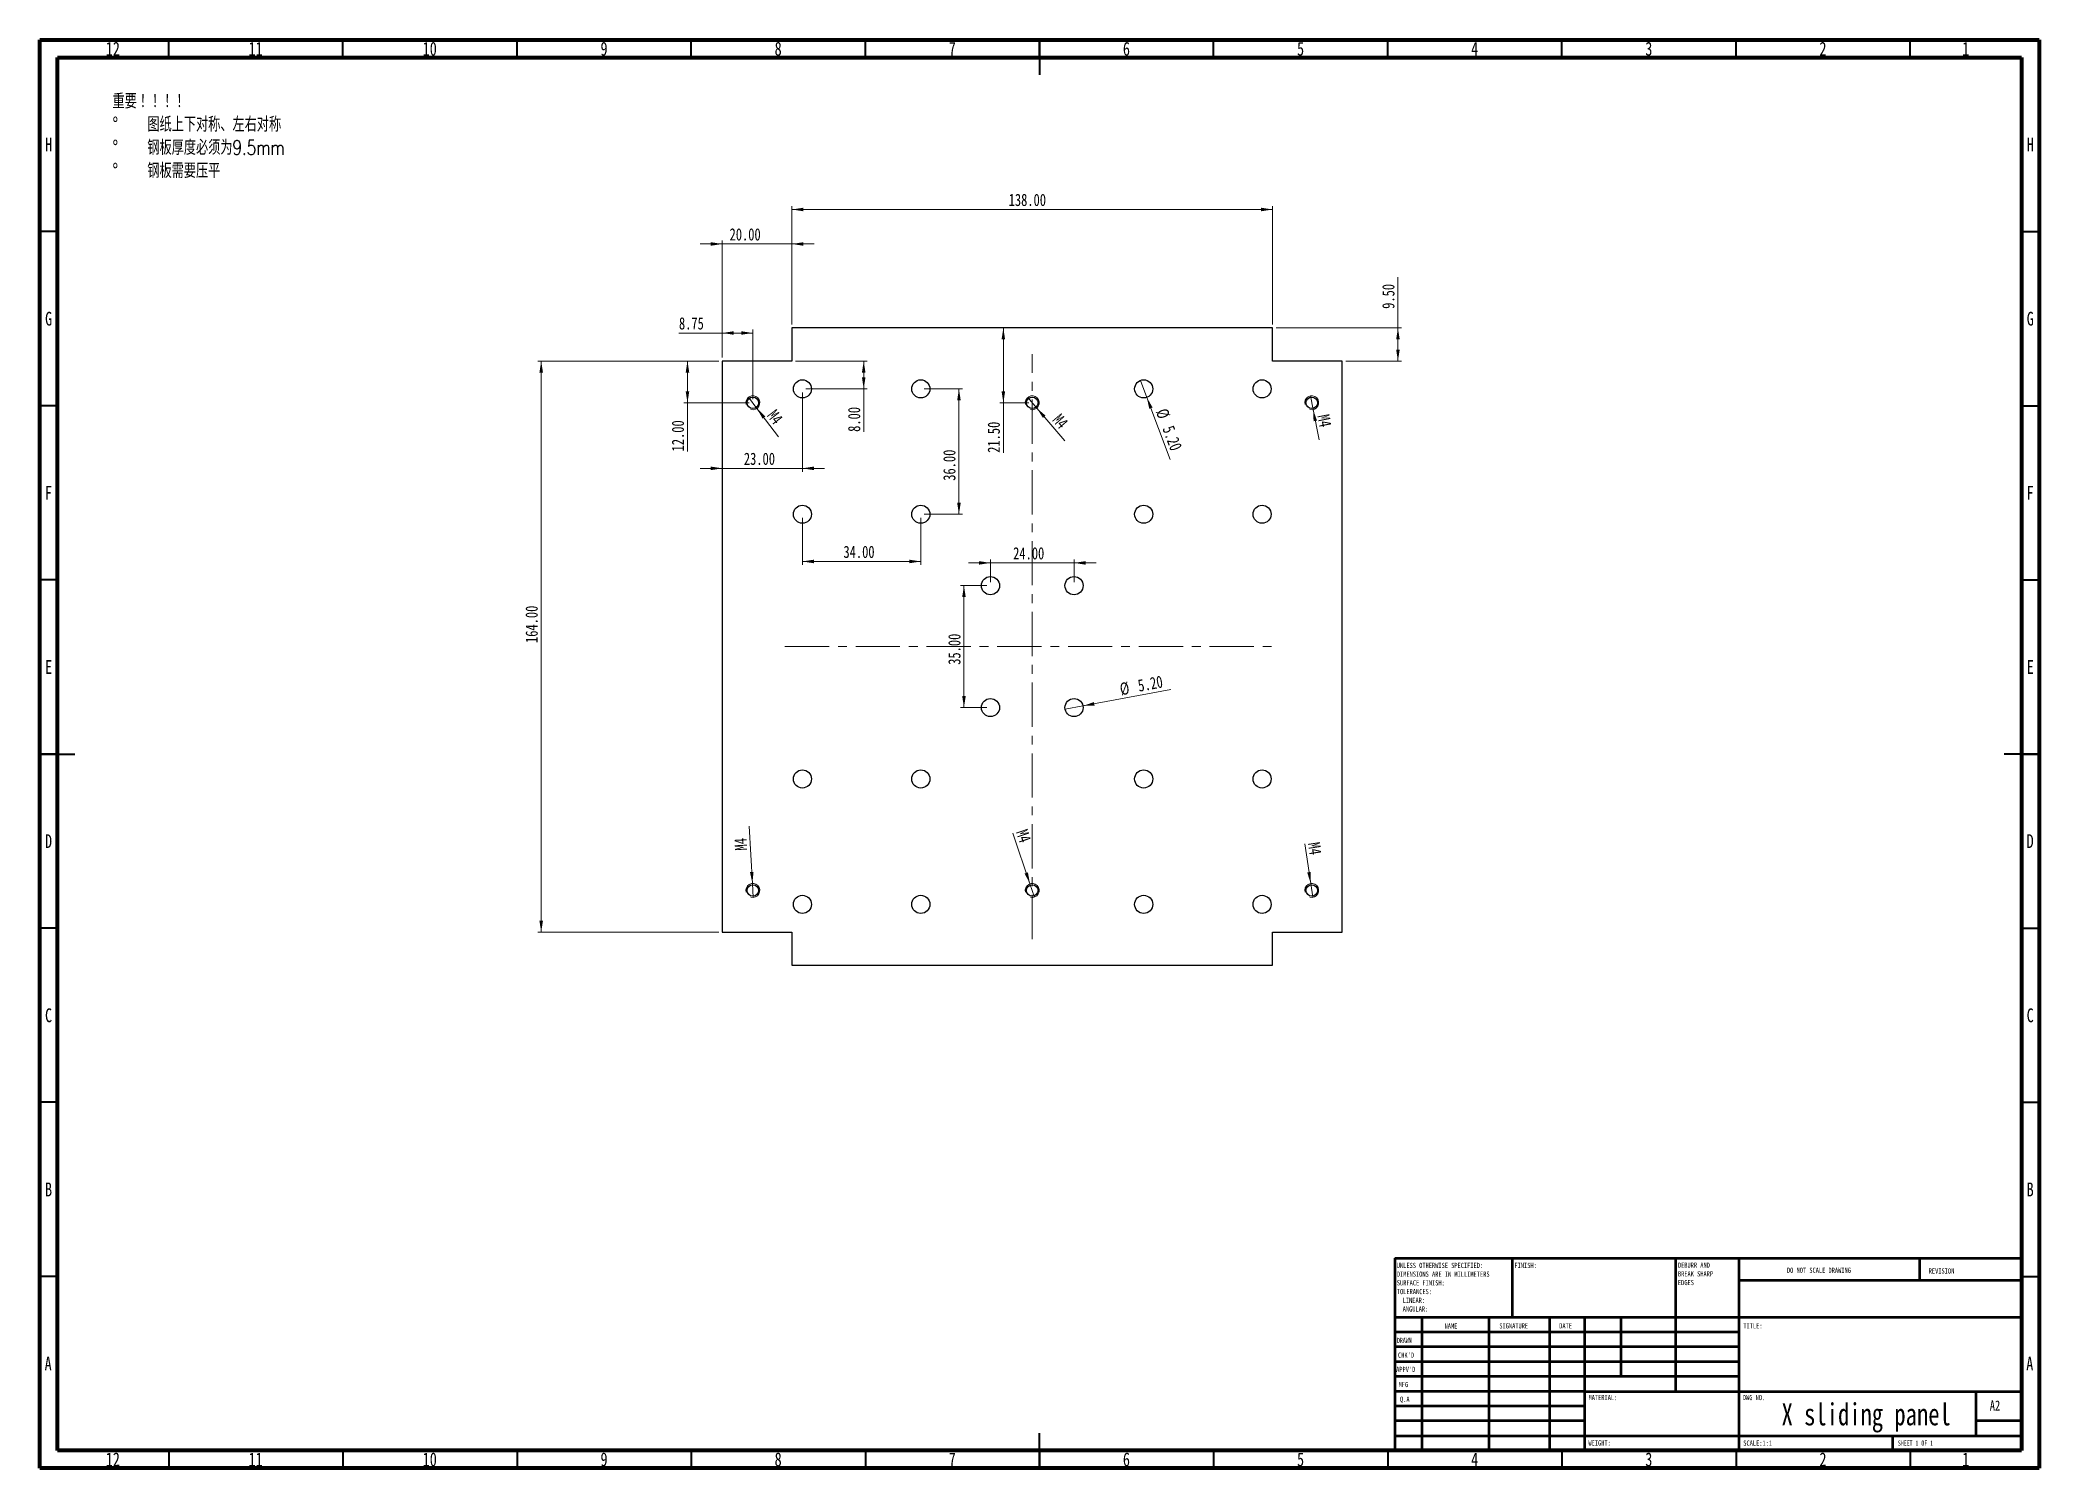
# Model space of a CAD drawing. Header units: millimetres. Extents: x 15 to 589, y 5 to 415.
import ezdxf

# ---------------------------------------------------------------- set-up
doc = ezdxf.new("R2010")
doc.units = ezdxf.units.MM
doc.linetypes.add('CENTERX2', pattern=[20.32, 12.7, -2.54, 2.54, -2.54])
doc.styles.add('SLDTEXTSTYLE0', font='TXT', dxfattribs={"width": 0.75, "bigfont": 'bigfont'})
doc.styles.add('SLDTEXTSTYLE1', font='TXT', dxfattribs={"width": 0.75})
doc.styles.add('SLDTEXTSTYLE2', font='TXT', dxfattribs={"width": 0.686449})
doc.styles.add('SLDTEXTSTYLE3', font='TXT', dxfattribs={"width": 0.6875})
doc.dimstyles.new('SLDDIMSTYLE0', dxfattribs={"dimtxt": 3.5, "dimasz": 3.302, "dimexe": 0, "dimexo": 0.0625, "dimgap": 0.875, "dimtad": 1, "dimrnd": 1e-09, "dimzin": 4, "dimdsep": 46, "dimtxsty": 'SLDTEXTSTYLE1', "dimsah": 1, "dimcen": 0.09, "dimadec": 0, "dimazin": 1, "dimtfac": 1, "dimtofl": 0, "dimtmove": 0, "dimatfit": 3, "dimfxl": 0, "dimfrac": 2, "dimtolj": 1, "dimtzin": 12, "dimarcsym": 0})
doc.dimstyles.new('SLDDIMSTYLE1', dxfattribs={"dimtxt": 3.5, "dimasz": 3.302, "dimexe": 0, "dimexo": 0.0625, "dimgap": 0.875, "dimtad": 1, "dimrnd": 1e-09, "dimzin": 4, "dimdsep": 46, "dimtxsty": 'SLDTEXTSTYLE1', "dimsah": 1, "dimcen": 0.09, "dimadec": 0, "dimazin": 1, "dimtfac": 1, "dimtmove": 0, "dimatfit": 0, "dimfxl": 0, "dimfrac": 2, "dimtolj": 1, "dimtzin": 12, "dimarcsym": 0})
doc.dimstyles.new('SLDDIMSTYLE2', dxfattribs={"dimtxt": 3.5, "dimasz": 3.302, "dimexe": 0, "dimexo": 0.0625, "dimgap": 0.875, "dimtad": 1, "dimrnd": 1e-09, "dimzin": 12, "dimdsep": 46, "dimtxsty": 'SLDTEXTSTYLE1', "dimsah": 1, "dimcen": 0.09, "dimadec": 0, "dimazin": 3, "dimtfac": 1, "dimtofl": 0, "dimtmove": 0, "dimatfit": 3, "dimfxl": 0, "dimfrac": 2, "dimtolj": 1, "dimtzin": 12, "dimarcsym": 0})
doc.dimstyles.new('SLDDIMSTYLE3', dxfattribs={"dimtxt": 3.5, "dimasz": 3.302, "dimexe": 0, "dimexo": 0.0625, "dimgap": 0.875, "dimtad": 1, "dimrnd": 1e-09, "dimzin": 12, "dimdsep": 46, "dimtxsty": 'SLDTEXTSTYLE1', "dimblk1": 'NONE', "dimsah": 1, "dimcen": 0, "dimadec": 0, "dimazin": 3, "dimtfac": 1, "dimtmove": 0, "dimatfit": 3, "dimldrblk": 'NONE', "dimfxl": 0, "dimfrac": 2, "dimtolj": 1, "dimtzin": 12, "dimarcsym": 0})
doc.dimstyles.new('SLDDIMSTYLE4', dxfattribs={"dimtxt": 3.5, "dimasz": 3.302, "dimexe": 0, "dimexo": 0.0625, "dimgap": 0.875, "dimtad": 1, "dimrnd": 1e-09, "dimzin": 4, "dimdsep": 46, "dimtxsty": 'SLDTEXTSTYLE1', "dimblk1": 'NONE', "dimsah": 1, "dimcen": 0, "dimadec": 0, "dimazin": 1, "dimtfac": 1, "dimtmove": 0, "dimatfit": 3, "dimldrblk": 'NONE', "dimfxl": 0, "dimfrac": 2, "dimtolj": 1, "dimtzin": 12, "dimarcsym": 0})

# ---------------------------------------------------------------- blocks, each defined once
blk = doc.blocks.new('SW_NOTE_0')
at = {"color": 0, "linetype": 'Continuous', "lineweight": 0, "attachment_point": 1}
for s, insert, char_height, style in [('重要！！！！', (0, 5.46), 4.233, 'SLDTEXTSTYLE0'), ('%%d', (0, -1.19), 4.233, 'SLDTEXTSTYLE1'), ('图纸上下对称、左右对称', (10, -1.19), 4.2333, 'SLDTEXTSTYLE0'), ('%%d', (0, -7.83), 4.233, 'SLDTEXTSTYLE1'), ('钢板厚度必须为9.5mm', (10, -7.83), 4.2333, 'SLDTEXTSTYLE0'), ('%%d', (0, -14.48), 4.233, 'SLDTEXTSTYLE1'), ('钢板需要压平', (10, -14.48), 4.233, 'SLDTEXTSTYLE0')]:
    blk.add_mtext(s, dxfattribs=dict(at, insert=insert, char_height=char_height, style=style))
blk = doc.blocks.new('SW_NOTE_0_1')
at = {"color": 0, "linetype": 'Continuous', "lineweight": 0, "char_height": 1.5, "attachment_point": 1, "style": 'SLDTEXTSTYLE1'}
for s, insert in [('UNLESS OTHERWISE SPECIFIED:', (0, 1.93)), ('TOLERANCES:', (0, -5.57)), ('SURFACE FINISH:', (0, -3.07)), ('DIMENSIONS ARE IN MILLIMETERS', (0, -0.57)), ('ANGULAR:', (1.69, -10.57)), ('LINEAR:', (1.69, -8.07))]:
    blk.add_mtext(s, dxfattribs=dict(at, insert=insert))
blk = doc.blocks.new('SW_NOTE_0_2')
at = {"color": 0, "linetype": 'Continuous', "lineweight": 0, "char_height": 1.5, "attachment_point": 1, "style": 'SLDTEXTSTYLE1'}
for s, insert in [('DEBURR AND', (0, 1.93)), ('BREAK SHARP', (0, -0.57)), ('EDGES', (0, -3.07))]:
    blk.add_mtext(s, dxfattribs=dict(at, insert=insert))
blk = doc.blocks.new('_D')
at = {"color": 7, "linetype": 'Continuous', "lineweight": 0}
for p, q in [((230.92, 333.33), (230.92, 367.33)), ((368.92, 366.33), (230.92, 366.33)), ((368.92, 333.33), (368.92, 367.33))]:
    blk.add_line(p, q, dxfattribs=at)
at = {"color": 7, "linetype": 'Continuous', "lineweight": 18}
for points in [[(230.92, 366.33), (234.22, 365.82), (234.22, 366.84)], [(368.92, 366.33), (365.62, 366.84), (365.62, 365.82)]]:
    blk.add_solid(points, dxfattribs=at)
at = {"color": 7, "linetype": 'Continuous', "lineweight": 18, "insert": (293.15, 370.84), "char_height": 3.5, "attachment_point": 1, "style": 'SLDTEXTSTYLE1'}
blk.add_mtext('138.00', dxfattribs=at)
blk = doc.blocks.new('_D_1')
at = {"color": 7, "linetype": 'Continuous', "lineweight": 0}
for p, q in [((209.92, 322.83), (157.92, 322.83)), ((158.92, 322.83), (158.92, 158.83)), ((209.92, 158.83), (157.92, 158.83))]:
    blk.add_line(p, q, dxfattribs=at)
at = {"color": 7, "linetype": 'Continuous', "lineweight": 18}
for points in [[(158.92, 322.83), (158.41, 319.53), (159.43, 319.53)], [(158.92, 158.83), (159.43, 162.13), (158.41, 162.13)]]:
    blk.add_solid(points, dxfattribs=at)
at = {"color": 7, "linetype": 'Continuous', "lineweight": 18, "insert": (154.41, 241.87), "char_height": 3.5, "attachment_point": 1, "rotation": 90, "style": 'SLDTEXTSTYLE1'}
blk.add_mtext('164.00', dxfattribs=at)
blk = doc.blocks.new('_D_2')
at = {"color": 7, "linetype": 'Continuous', "lineweight": 0}
for p, q in [((210.92, 356.43), (204.57, 356.43)), ((210.92, 323.83), (210.92, 357.43)), ((230.92, 356.43), (210.92, 356.43)), ((230.92, 333.33), (230.92, 357.43)), ((230.92, 356.43), (237.27, 356.43))]:
    blk.add_line(p, q, dxfattribs=at)
at = {"color": 7, "linetype": 'Continuous', "lineweight": 18}
for points in [[(210.92, 356.43), (207.62, 356.94), (207.62, 355.92)], [(230.92, 356.43), (234.22, 355.92), (234.22, 356.94)]]:
    blk.add_solid(points, dxfattribs=at)
at = {"color": 7, "linetype": 'Continuous', "lineweight": 18, "insert": (213.01, 360.94), "char_height": 3.5, "attachment_point": 1, "style": 'SLDTEXTSTYLE1'}
blk.add_mtext('20.00', dxfattribs=at)
blk = doc.blocks.new('_D_3')
at = {"color": 7, "linetype": 'Continuous', "lineweight": 0}
for p, q in [((209.92, 322.83), (199.92, 322.83)), ((200.92, 310.83), (200.92, 322.83)), ((218.67, 310.83), (199.92, 310.83)), ((200.92, 310.83), (200.92, 296.88))]:
    blk.add_line(p, q, dxfattribs=at)
at = {"color": 7, "linetype": 'Continuous', "lineweight": 18}
for points in [[(200.92, 322.83), (200.41, 319.53), (201.43, 319.53)], [(200.92, 310.83), (201.43, 314.13), (200.41, 314.13)]]:
    blk.add_solid(points, dxfattribs=at)
at = {"color": 7, "linetype": 'Continuous', "lineweight": 18, "insert": (196.41, 296.88), "char_height": 3.5, "attachment_point": 1, "rotation": 90, "style": 'SLDTEXTSTYLE1'}
blk.add_mtext('12.00', dxfattribs=at)
blk = doc.blocks.new('_D_4')
at = {"color": 7, "linetype": 'Continuous', "lineweight": 0}
for p, q in [((291.62, 310.83), (291.62, 332.33)), ((298.92, 310.83), (290.62, 310.83)), ((291.62, 310.83), (291.62, 296.47))]:
    blk.add_line(p, q, dxfattribs=at)
at = {"color": 7, "linetype": 'Continuous', "lineweight": 18}
for points in [[(291.62, 332.33), (291.11, 329.03), (292.13, 329.03)], [(291.62, 310.83), (292.13, 314.13), (291.11, 314.13)]]:
    blk.add_solid(points, dxfattribs=at)
at = {"color": 7, "linetype": 'Continuous', "lineweight": 18, "insert": (287.11, 296.47), "char_height": 3.5, "attachment_point": 1, "rotation": 90, "style": 'SLDTEXTSTYLE1'}
blk.add_mtext('21.50', dxfattribs=at)
blk = doc.blocks.new('_D_5')
at = {"color": 7, "linetype": 'Continuous', "lineweight": 0}
for p, q in [((231.92, 322.83), (252.52, 322.83)), ((251.52, 314.83), (251.52, 322.83)), ((234.92, 314.83), (252.52, 314.83)), ((251.52, 314.83), (251.52, 302.49))]:
    blk.add_line(p, q, dxfattribs=at)
at = {"color": 7, "linetype": 'Continuous', "lineweight": 18}
for points in [[(251.52, 322.83), (251.02, 319.53), (252.03, 319.53)], [(251.52, 314.83), (252.03, 318.13), (251.02, 318.13)]]:
    blk.add_solid(points, dxfattribs=at)
at = {"color": 7, "linetype": 'Continuous', "lineweight": 18, "insert": (247.01, 302.49), "char_height": 3.5, "attachment_point": 1, "rotation": 90, "style": 'SLDTEXTSTYLE1'}
blk.add_mtext('8.00', dxfattribs=at)
blk = doc.blocks.new('_D_6')
at = {"color": 7, "linetype": 'Continuous', "lineweight": 0}
for p, q in [((233.92, 313.83), (233.92, 291.01)), ((210.92, 292.01), (204.57, 292.01)), ((233.92, 292.01), (210.92, 292.01)), ((233.92, 292.01), (240.27, 292.01))]:
    blk.add_line(p, q, dxfattribs=at)
at = {"color": 7, "linetype": 'Continuous', "lineweight": 18}
for points in [[(210.92, 292.01), (207.62, 292.52), (207.62, 291.5)], [(233.92, 292.01), (237.22, 291.5), (237.22, 292.52)]]:
    blk.add_solid(points, dxfattribs=at)
at = {"color": 7, "linetype": 'Continuous', "lineweight": 18, "insert": (217.12, 296.52), "char_height": 3.5, "attachment_point": 1, "style": 'SLDTEXTSTYLE1'}
blk.add_mtext('23.00', dxfattribs=at)
blk = doc.blocks.new('_D_7')
at = {"color": 7, "linetype": 'Continuous', "lineweight": 0}
for p, q in [((233.92, 277.83), (233.92, 264.28)), ((267.92, 277.83), (267.92, 264.28)), ((233.92, 265.28), (267.92, 265.28))]:
    blk.add_line(p, q, dxfattribs=at)
at = {"color": 7, "linetype": 'Continuous', "lineweight": 18}
for points in [[(233.92, 265.28), (237.22, 264.77), (237.22, 265.79)], [(267.92, 265.28), (264.62, 265.79), (264.62, 264.77)]]:
    blk.add_solid(points, dxfattribs=at)
at = {"color": 7, "linetype": 'Continuous', "lineweight": 18, "insert": (245.71, 269.79), "char_height": 3.5, "attachment_point": 1, "style": 'SLDTEXTSTYLE1'}
blk.add_mtext('34.00', dxfattribs=at)
blk = doc.blocks.new('_D_8')
at = {"color": 7, "linetype": 'Continuous', "lineweight": 0}
for p, q in [((268.92, 314.83), (279.87, 314.83)), ((278.87, 314.83), (278.87, 278.83)), ((268.92, 278.83), (279.87, 278.83))]:
    blk.add_line(p, q, dxfattribs=at)
at = {"color": 7, "linetype": 'Continuous', "lineweight": 18}
for points in [[(278.87, 314.83), (278.36, 311.53), (279.38, 311.53)], [(278.87, 278.83), (279.38, 282.13), (278.36, 282.13)]]:
    blk.add_solid(points, dxfattribs=at)
at = {"color": 7, "linetype": 'Continuous', "lineweight": 18, "insert": (274.36, 288.45), "char_height": 3.5, "attachment_point": 1, "rotation": 90, "style": 'SLDTEXTSTYLE1'}
blk.add_mtext('36.00', dxfattribs=at)
blk = doc.blocks.new('_D_9')
at = {"color": 7, "linetype": 'Continuous', "lineweight": 0}
for p, q in [((210.92, 330.87), (198.47, 330.87)), ((210.92, 323.83), (210.92, 331.87)), ((219.67, 330.87), (210.92, 330.87)), ((219.67, 311.83), (219.67, 331.87))]:
    blk.add_line(p, q, dxfattribs=at)
at = {"color": 7, "linetype": 'Continuous', "lineweight": 18}
for points in [[(210.92, 330.87), (214.22, 330.37), (214.22, 331.38)], [(219.67, 330.87), (216.37, 331.38), (216.37, 330.37)]]:
    blk.add_solid(points, dxfattribs=at)
at = {"color": 7, "linetype": 'Continuous', "lineweight": 18, "insert": (198.47, 335.39), "char_height": 3.5, "attachment_point": 1, "style": 'SLDTEXTSTYLE1'}
blk.add_mtext('8.75', dxfattribs=at)
blk = doc.blocks.new('_D_10')
at = {"color": 7, "linetype": 'Continuous', "lineweight": 0}
for p, q in [((287.92, 264.87), (281.57, 264.87)), ((287.92, 259.33), (287.92, 265.87)), ((287.92, 264.87), (311.92, 264.87)), ((311.92, 259.33), (311.92, 265.87)), ((311.92, 264.87), (318.27, 264.87))]:
    blk.add_line(p, q, dxfattribs=at)
at = {"color": 7, "linetype": 'Continuous', "lineweight": 18}
for points in [[(287.92, 264.87), (284.62, 265.37), (284.62, 264.36)], [(311.92, 264.87), (315.22, 264.36), (315.22, 265.37)]]:
    blk.add_solid(points, dxfattribs=at)
at = {"color": 7, "linetype": 'Continuous', "lineweight": 18, "insert": (294.44, 269.38), "char_height": 3.5, "attachment_point": 1, "style": 'SLDTEXTSTYLE1'}
blk.add_mtext('24.00', dxfattribs=at)
blk = doc.blocks.new('_D_11')
at = {"color": 7, "linetype": 'Continuous', "lineweight": 0}
for p, q in [((286.92, 258.33), (279.31, 258.33)), ((280.31, 258.33), (280.31, 223.33)), ((286.92, 223.33), (279.31, 223.33))]:
    blk.add_line(p, q, dxfattribs=at)
at = {"color": 7, "linetype": 'Continuous', "lineweight": 18}
for points in [[(280.31, 258.33), (279.8, 255.03), (280.82, 255.03)], [(280.31, 223.33), (280.82, 226.63), (279.8, 226.63)]]:
    blk.add_solid(points, dxfattribs=at)
at = {"color": 7, "linetype": 'Continuous', "lineweight": 18, "insert": (275.8, 235.61), "char_height": 3.5, "attachment_point": 1, "rotation": 90, "style": 'SLDTEXTSTYLE1'}
blk.add_mtext('35.00', dxfattribs=at)
blk = doc.blocks.new('_D_12')
at = {"color": 7, "linetype": 'Continuous', "lineweight": 0}
for q in [(298.62, 312.35), (309.27, 299.93)]:
    blk.add_line((301.22, 309.31), q, dxfattribs=at)
at = {"color": 7, "linetype": 'Continuous', "lineweight": 18}
blk.add_solid([(301.22, 309.31), (302.99, 306.48), (303.76, 307.14)], dxfattribs=at)
at = {"color": 7, "linetype": 'Continuous', "lineweight": 18, "insert": (308.16, 308.03), "char_height": 3.5, "attachment_point": 1, "rotation": 310.63291, "style": 'SLDTEXTSTYLE1'}
blk.add_mtext('M4', dxfattribs=at)
blk = doc.blocks.new('_None')
blk = doc.blocks.new('_D_13')
at = {"color": 7, "linetype": 'Continuous', "lineweight": 0}
for q in [(218.46, 312.43), (227.04, 301.1)]:
    blk.add_line((220.88, 309.24), q, dxfattribs=at)
at = {"color": 7, "linetype": 'Continuous', "lineweight": 18}
blk.add_solid([(220.88, 309.24), (222.47, 306.3), (223.28, 306.91)], dxfattribs=at)
at = {"color": 7, "linetype": 'Continuous', "lineweight": 18, "insert": (226.39, 309.23), "char_height": 3.5, "attachment_point": 1, "rotation": 307.13026, "style": 'SLDTEXTSTYLE1'}
blk.add_mtext('M4', dxfattribs=at)
blk = doc.blocks.new('_D_14')
at = {"color": 7, "linetype": 'Continuous', "lineweight": 0}
for q in [(379.79, 312.79), (382.26, 300.18)]:
    blk.add_line((380.56, 308.87), q, dxfattribs=at)
at = {"color": 7, "linetype": 'Continuous', "lineweight": 18}
blk.add_solid([(380.56, 308.87), (380.7, 305.53), (381.69, 305.73)], dxfattribs=at)
at = {"color": 7, "linetype": 'Continuous', "lineweight": 18, "insert": (385.21, 307.77), "char_height": 3.5, "attachment_point": 1, "rotation": 281.11991, "style": 'SLDTEXTSTYLE1'}
blk.add_mtext('M4', dxfattribs=at)
blk = doc.blocks.new('_D_15')
at = {"color": 7, "linetype": 'Continuous', "lineweight": 0}
for q in [(378.14, 184.23), (380.47, 168.85)]:
    blk.add_line((379.87, 172.81), q, dxfattribs=at)
at = {"color": 7, "linetype": 'Continuous', "lineweight": 18}
blk.add_solid([(379.87, 172.81), (379.88, 176.15), (378.87, 176)], dxfattribs=at)
at = {"color": 7, "linetype": 'Continuous', "lineweight": 18, "insert": (382.51, 184.89), "char_height": 3.5, "attachment_point": 1, "rotation": 278.61729, "style": 'SLDTEXTSTYLE1'}
blk.add_mtext('M4', dxfattribs=at)
blk = doc.blocks.new('_D_16')
at = {"color": 7, "linetype": 'Continuous', "lineweight": 0}
for q in [(294.3, 187.26), (300.57, 168.94)]:
    blk.add_line((299.27, 172.72), q, dxfattribs=at)
at = {"color": 7, "linetype": 'Continuous', "lineweight": 18}
blk.add_solid([(299.27, 172.72), (298.68, 176.01), (297.72, 175.68)], dxfattribs=at)
at = {"color": 7, "linetype": 'Continuous', "lineweight": 18, "insert": (298.51, 188.71), "char_height": 3.5, "attachment_point": 1, "rotation": 288.90196, "style": 'SLDTEXTSTYLE1'}
blk.add_mtext('M4', dxfattribs=at)
blk = doc.blocks.new('_D_17')
at = {"color": 7, "linetype": 'Continuous', "lineweight": 0}
for q in [(218.65, 189.3), (219.78, 168.83)]:
    blk.add_line((219.56, 172.83), q, dxfattribs=at)
at = {"color": 7, "linetype": 'Continuous', "lineweight": 18}
blk.add_solid([(219.56, 172.83), (219.89, 176.15), (218.87, 176.1)], dxfattribs=at)
at = {"color": 7, "linetype": 'Continuous', "lineweight": 18, "insert": (214.57, 182.19), "char_height": 3.5, "attachment_point": 1, "rotation": 93.15541, "style": 'SLDTEXTSTYLE1'}
blk.add_mtext('M4', dxfattribs=at)
blk = doc.blocks.new('_D_18')
at = {"color": 7, "linetype": 'Continuous', "lineweight": 0}
for q in [(331.01, 317.27), (339.48, 294.59)]:
    blk.add_line((332.83, 312.4), q, dxfattribs=at)
at = {"color": 7, "linetype": 'Continuous', "lineweight": 18}
blk.add_solid([(332.83, 312.4), (333.51, 309.13), (334.46, 309.48)], dxfattribs=at)
at = {"color": 7, "linetype": 'Continuous', "lineweight": 18, "char_height": 3.5, "attachment_point": 1, "rotation": 290.48231, "style": 'SLDTEXTSTYLE1'}
for s, insert in [('%%c', (338.65, 309.57)), ('5.20', (340.54, 304.65))]:
    blk.add_mtext(s, dxfattribs=dict(at, insert=insert))
blk = doc.blocks.new('_D_19')
at = {"color": 7, "linetype": 'Continuous', "lineweight": 0}
for p, q in [((404.92, 332.33), (404.92, 346.86)), ((369.92, 332.33), (405.92, 332.33)), ((404.92, 322.83), (404.92, 332.33)), ((389.92, 322.83), (405.92, 322.83))]:
    blk.add_line(p, q, dxfattribs=at)
at = {"color": 7, "linetype": 'Continuous', "lineweight": 18}
for points in [[(404.92, 332.33), (404.41, 329.03), (405.43, 329.03)], [(404.92, 322.83), (405.43, 326.13), (404.41, 326.13)]]:
    blk.add_solid(points, dxfattribs=at)
at = {"color": 7, "linetype": 'Continuous', "lineweight": 18, "insert": (400.41, 337.81), "char_height": 3.5, "attachment_point": 1, "rotation": 90, "style": 'SLDTEXTSTYLE1'}
blk.add_mtext('9.50', dxfattribs=at)
blk = doc.blocks.new('_D_20')
at = {"color": 7, "linetype": 'Continuous', "lineweight": 0}
for q in [(339.71, 228.48), (309.36, 222.86)]:
    blk.add_line((314.48, 223.81), q, dxfattribs=at)
at = {"color": 7, "linetype": 'Continuous', "lineweight": 18}
blk.add_solid([(314.48, 223.81), (317.82, 223.91), (317.63, 224.91)], dxfattribs=at)
at = {"color": 7, "linetype": 'Continuous', "lineweight": 18, "char_height": 3.5, "attachment_point": 1, "rotation": 10.50451, "style": 'SLDTEXTSTYLE1'}
for s, insert in [('%%c', (324.8, 230.28)), ('5.20', (329.98, 231.3))]:
    blk.add_mtext(s, dxfattribs=dict(at, insert=insert))

msp = doc.modelspace()

# ---------------------------------------------------------------- linework, layer by layer
at = {"color": 7, "linetype": 'Continuous', "lineweight": 70}
for p, q in [((15, 5), (15, 415)), ((15, 415), (589, 415)), ((589, 415), (589, 5)), ((20, 10), (20, 410)), ((20, 410), (584, 410)), ((584, 410), (584, 10)), ((584, 10), (20, 10)), ((589, 5), (15, 5))]:
    msp.add_line(p, q, dxfattribs=at)
at = {"color": 7, "linetype": 'Continuous', "lineweight": 35}
for p, q in [((52, 410), (52, 415)), ((102, 410), (102, 415)), ((152, 410), (152, 415)), ((202, 410), (202, 415)), ((252, 410), (252, 415)), ((302, 415), (302, 405)), ((302, 410), (302, 415)), ((352, 410), (352, 415)), ((402, 410), (402, 415)), ((452, 410), (452, 415)), ((502, 410), (502, 415)), ((552, 410), (552, 415)), ((20, 360), (15, 360)), ((584, 360), (589, 360)), ((20, 310), (15, 310)), ((584, 310), (589, 310)), ((20, 260), (15, 260)), ((584, 260), (589, 260)), ((15, 210), (25, 210)), ((20, 210), (15, 210)), ((589, 210), (579, 210)), ((584, 210), (589, 210)), ((20, 160), (15, 160)), ((584, 160), (589, 160)), ((20, 110), (15, 110)), ((584, 110), (589, 110)), ((20, 60), (15, 60)), ((584, 60), (589, 60)), ((302, 5), (302, 15)), ((52, 10), (52, 5)), ((102, 10), (102, 5)), ((152, 10), (152, 5)), ((202, 10), (202, 5)), ((252, 10), (252, 5)), ((302, 10), (302, 5)), ((352, 10), (352, 5)), ((402, 10), (402, 5)), ((452, 10), (452, 5)), ((502, 10), (502, 5)), ((552, 10), (552, 5))]:
    msp.add_line(p, q, dxfattribs=at)
at = {"color": 7, "linetype": 'Continuous', "lineweight": 25}
for p, q in [((230.921, 332.332), (230.921, 322.832)), ((368.921, 332.332), (230.921, 332.332)), ((368.921, 322.832), (368.921, 332.332)), ((210.921, 322.832), (210.921, 158.832)), ((230.921, 322.832), (210.921, 322.832)), ((388.921, 322.832), (368.921, 322.832)), ((388.921, 158.832), (388.921, 322.832)), ((210.921, 158.832), (230.921, 158.832)), ((230.921, 158.832), (230.921, 149.332)), ((368.921, 149.332), (368.921, 158.832)), ((368.921, 158.832), (388.921, 158.832)), ((230.921, 149.332), (368.921, 149.332))]:
    msp.add_line(p, q, dxfattribs=at)
at = {"color": 7, "linetype": 'CENTERX2', "lineweight": 18}
for p, q in [((299.921, 156.832), (299.921, 324.832)), ((228.921, 240.832), (370.921, 240.832))]:
    msp.add_line(p, q, dxfattribs=at)
at = {"color": 7, "linetype": 'Continuous', "lineweight": 50}
for p, q in [((404, 65.25), (584, 65.25)), ((404, 65.25), (404, 10)), ((437.8, 48.25), (437.8, 65.25)), ((484.6, 65.25), (484.6, 27)), ((502.8, 65.25), (502.8, 10)), ((554.8, 58.875), (554.8, 65.25)), ((584, 58.875), (502.8, 58.875)), ((584, 48.25), (404, 48.25)), ((411.8, 48.25), (411.8, 10)), ((430.991, 48.25), (430.991, 10)), ((448.399, 48.25), (448.399, 10)), ((458.6, 10), (458.6, 48.25)), ((469, 31.25), (469, 48.25)), ((502.8, 44), (404, 44)), ((502.8, 39.75), (404, 39.75)), ((502.8, 35.5), (404, 35.5)), ((502.8, 31.25), (404, 31.25)), ((458.6, 27), (404, 27)), ((458.6, 27), (584, 27)), ((571, 14.25), (571, 27)), ((458.6, 22.75), (404, 22.75)), ((458.6, 18.5), (404, 18.5)), ((584, 18.5), (571, 18.5)), ((404, 14.25), (584, 14.25)), ((547, 10), (547, 14.25))]:
    msp.add_line(p, q, dxfattribs=at)
at = {"color": 7, "linetype": 'Continuous', "lineweight": 25}
for centre, radius in [((233.921, 314.832), 2.6), ((267.921, 314.832), 2.6), ((331.921, 314.832), 2.6), ((365.921, 314.832), 2.6), ((219.671, 310.832), 1.65), ((299.921, 310.832), 1.65), ((380.171, 310.832), 1.65), ((233.921, 278.832), 2.6), ((267.921, 278.832), 2.6), ((331.921, 278.832), 2.6), ((365.921, 278.832), 2.6), ((287.921, 258.332), 2.6), ((311.921, 258.332), 2.6), ((287.921, 223.332), 2.6), ((311.921, 223.332), 2.6), ((233.921, 202.832), 2.6), ((267.921, 202.832), 2.6), ((331.921, 202.832), 2.6), ((365.921, 202.832), 2.6), ((219.671, 170.832), 1.65), ((299.921, 170.832), 1.65), ((380.171, 170.832), 1.65), ((233.921, 166.832), 2.6), ((267.921, 166.832), 2.6), ((331.921, 166.832), 2.6), ((365.921, 166.832), 2.6)]:
    msp.add_circle(centre, radius, dxfattribs=at)
at = {"color": 7, "linetype": 'Continuous', "lineweight": 18}
for centre in [(219.671, 310.832), (299.921, 310.832), (380.171, 310.832), (219.671, 170.832), (299.921, 170.832), (380.171, 170.832)]:
    msp.add_arc(centre, 2, 255, 195, dxfattribs=at)

# ---------------------------------------------------------------- block references
at = {"color": 7, "linetype": 'Continuous', "lineweight": 0}
for name, p in [('SW_NOTE_0', (35.832, 394.082)), ('SW_NOTE_0_1', (404.594, 61.987)), ('SW_NOTE_0_2', (485.309, 62.069))]:
    msp.add_blockref(name, p, dxfattribs=at)

# ---------------------------------------------------------------- texts
for s, insert, char_height, attachment_point, style in [('12', (35.92, 414.468), 3.9687, 2, 'SLDTEXTSTYLE1'), ('11', (76.92, 414.468), 3.9687, 2, 'SLDTEXTSTYLE1'), ('10', (126.92, 414.468), 3.9687, 2, 'SLDTEXTSTYLE1'), ('9', (176.96, 414.468), 3.969, 2, 'SLDTEXTSTYLE1'), ('8', (226.96, 414.468), 3.969, 2, 'SLDTEXTSTYLE1'), ('7', (276.96, 414.468), 3.969, 2, 'SLDTEXTSTYLE1'), ('6', (326.96, 414.468), 3.969, 2, 'SLDTEXTSTYLE1'), ('5', (376.96, 414.468), 3.969, 2, 'SLDTEXTSTYLE1'), ('4', (426.96, 414.468), 3.969, 2, 'SLDTEXTSTYLE1'), ('3', (476.96, 414.468), 3.969, 2, 'SLDTEXTSTYLE1'), ('2', (526.96, 414.468), 3.969, 2, 'SLDTEXTSTYLE1'), ('1', (567.96, 414.468), 3.969, 2, 'SLDTEXTSTYLE1'), ('H', (17.49, 386.968), 3.969, 2, 'SLDTEXTSTYLE1'), ('H', (586.49, 386.968), 3.969, 2, 'SLDTEXTSTYLE1'), ('G', (17.487, 336.968), 3.969, 2, 'SLDTEXTSTYLE1'), ('G', (586.487, 336.968), 3.969, 2, 'SLDTEXTSTYLE1'), ('F', (17.458, 286.968), 3.969, 2, 'SLDTEXTSTYLE1'), ('F', (586.458, 286.968), 3.969, 2, 'SLDTEXTSTYLE1'), ('E', (17.508, 236.968), 3.969, 2, 'SLDTEXTSTYLE1'), ('E', (586.508, 236.968), 3.969, 2, 'SLDTEXTSTYLE1'), ('D', (17.453, 186.968), 3.969, 2, 'SLDTEXTSTYLE1'), ('D', (586.453, 186.968), 3.969, 2, 'SLDTEXTSTYLE1'), ('C', (17.459, 136.968), 3.969, 2, 'SLDTEXTSTYLE1'), ('C', (586.459, 136.968), 3.969, 2, 'SLDTEXTSTYLE1'), ('B', (17.471, 86.968), 3.969, 2, 'SLDTEXTSTYLE1'), ('B', (586.471, 86.968), 3.969, 2, 'SLDTEXTSTYLE1'), ('FINISH:', (438.371, 63.919), 1.5, 1, 'SLDTEXTSTYLE1'), ('DO NOT SCALE DRAWING', (516.615, 62.533), 1.5, 1, 'SLDTEXTSTYLE1'), ('REVISION', (557.328, 62.335), 1.5, 1, 'SLDTEXTSTYLE1'), ('NAME', (418.322, 46.501), 1.5, 1, 'SLDTEXTSTYLE1'), ('SIGNATURE', (434.034, 46.562), 1.5, 1, 'SLDTEXTSTYLE1'), ('DATE', (451.215, 46.576), 1.5, 1, 'SLDTEXTSTYLE1'), ('TITLE:', (504.09, 46.576), 1.5, 1, 'SLDTEXTSTYLE1'), ('DRAWN', (404.643, 42.385), 1.5, 1, 'SLDTEXTSTYLE2'), ('A', (17.34, 36.968), 3.969, 2, 'SLDTEXTSTYLE1'), ("CHK'D", (404.939, 38.162), 1.5, 1, 'SLDTEXTSTYLE1'), ('A', (586.34, 36.968), 3.969, 2, 'SLDTEXTSTYLE1'), ("APPV'D", (404.402, 34.066), 1.5, 1, 'SLDTEXTSTYLE1'), ('MFG', (405.124, 29.716), 1.5, 1, 'SLDTEXTSTYLE1'), ('Q.A', (405.509, 25.505), 1.5, 1, 'SLDTEXTSTYLE1'), ('MATERIAL:', (459.646, 25.986), 1.5, 1, 'SLDTEXTSTYLE1'), ('DWG NO.', (503.953, 25.986), 1.5, 1, 'SLDTEXTSTYLE1'), ('X sliding panel', (539.373, 23.607), 6.35, 2, 'SLDTEXTSTYLE1'), ('A2', (574.871, 24.406), 2.9104, 1, 'SLDTEXTSTYLE1'), ('WEIGHT:', (459.618, 12.949), 1.4986, 1, 'SLDTEXTSTYLE1'), ('SCALE:1:1', (504.074, 12.9), 1.5, 1, 'SLDTEXTSTYLE1'), ('SHEET 1 OF 1', (548.478, 12.9), 1.5, 1, 'SLDTEXTSTYLE3'), ('12', (35.92, 9.468), 3.9687, 2, 'SLDTEXTSTYLE1'), ('11', (76.92, 9.468), 3.9687, 2, 'SLDTEXTSTYLE1'), ('10', (126.92, 9.468), 3.9687, 2, 'SLDTEXTSTYLE1'), ('9', (176.96, 9.468), 3.969, 2, 'SLDTEXTSTYLE1'), ('8', (226.96, 9.468), 3.969, 2, 'SLDTEXTSTYLE1'), ('7', (276.96, 9.468), 3.969, 2, 'SLDTEXTSTYLE1'), ('6', (326.96, 9.468), 3.969, 2, 'SLDTEXTSTYLE1'), ('5', (376.96, 9.468), 3.969, 2, 'SLDTEXTSTYLE1'), ('4', (426.96, 9.468), 3.969, 2, 'SLDTEXTSTYLE1'), ('3', (476.96, 9.468), 3.969, 2, 'SLDTEXTSTYLE1'), ('2', (526.96, 9.468), 3.969, 2, 'SLDTEXTSTYLE1'), ('1', (567.96, 9.468), 3.969, 2, 'SLDTEXTSTYLE1')]:
    msp.add_mtext(s, dxfattribs=dict(at, insert=insert, char_height=char_height, attachment_point=attachment_point, style=style))

# ---------------------------------------------------------------- dimensions: what is measured, and where the dimension line sits
at = {"color": 7, "linetype": 'Continuous', "lineweight": 18}
for base, p1, p2, dimstyle, picture, middle in [((230.921, 366.332), (368.921, 332.332), (230.921, 332.332), 'SLDDIMSTYLE0', '_D', (300.258, 366.332)), ((210.921, 356.433), (230.921, 332.332), (210.921, 322.832), 'SLDDIMSTYLE1', '_D_2', (218.829, 356.433)), ((210.921, 330.874), (219.671, 310.832), (210.921, 322.832), 'SLDDIMSTYLE2', '_D_9', (202.995, 330.874)), ((210.921, 292.01), (233.921, 314.832), (210.921, 322.832), 'SLDDIMSTYLE1', '_D_6', (222.941, 292.01)), ((267.921, 265.278), (233.921, 278.832), (267.921, 278.832), 'SLDDIMSTYLE0', '_D_7', (251.524, 265.278)), ((311.921, 264.866), (287.921, 258.332), (311.921, 258.332), 'SLDDIMSTYLE1', '_D_10', (300.258, 264.866))]:
    dim = msp.add_linear_dim(base=base, p1=p1, p2=p2, dimstyle=dimstyle, dxfattribs=at)
    dim.commit()
    dim.dimension.update_dxf_attribs({"geometry": picture, "text_midpoint": middle, "dimtype": 160})
for base, p1, p2, picture, middle in [((404.921, 332.332), (388.921, 322.832), (368.921, 332.332), '_D_19', (404.921, 342.332)), ((291.622, 332.332), (299.921, 310.832), (230.921, 332.332), '_D_4', (291.622, 302.291)), ((158.921, 158.832), (210.921, 322.832), (210.921, 158.832), '_D_1', (158.921, 248.982)), ((200.921, 322.832), (219.671, 310.832), (210.921, 322.832), '_D_3', (200.921, 302.702)), ((251.524, 322.832), (233.921, 314.832), (230.921, 322.832), '_D_5', (251.524, 307.021)), ((278.873, 278.832), (267.921, 314.832), (267.921, 278.832), '_D_8', (278.873, 294.271)), ((280.312, 223.332), (287.921, 258.332), (287.921, 223.332), '_D_11', (280.312, 241.424))]:
    dim = msp.add_linear_dim(base=base, p1=p1, p2=p2, angle=90, dimstyle='SLDDIMSTYLE0', dxfattribs=at)
    dim.commit()
    dim.dimension.update_dxf_attribs({"geometry": picture, "text_midpoint": middle, "dimtype": 160})
for p1, p2, picture, middle in [((331.011, 317.267), (332.831, 312.396), '_D_18', (337.066, 301.057)), ((309.364, 222.858), (314.477, 223.806), '_D_20', (332.846, 227.212))]:
    dim = msp.add_diameter_dim_2p(p1=p1, p2=p2, dimstyle='SLDDIMSTYLE4', dxfattribs=at)
    dim.commit()
    dim.dimension.update_dxf_attribs({"geometry": picture, "text_midpoint": middle, "dimtype": 163})
for p1, p2, picture, middle in [((218.464, 312.426), (220.878, 309.237), '_D_13', (225.203, 303.525)), ((298.618, 312.35), (301.223, 309.314), '_D_12', (307.25, 302.291)), ((379.785, 312.794), (380.557, 308.869), '_D_14', (381.688, 303.114)), ((219.781, 168.835), (219.561, 172.829), '_D_17', (218.829, 186.11)), ((300.569, 168.94), (299.273, 172.724), '_D_16', (295.323, 184.259)), ((380.471, 168.854), (379.871, 172.809), '_D_15', (378.604, 181.175))]:
    dim = msp.add_diameter_dim_2p(p1=p1, p2=p2, text='M4', dimstyle='SLDDIMSTYLE3', override={"dimpost": '<>'}, dxfattribs=at)
    dim.commit()
    dim.dimension.update_dxf_attribs({"geometry": picture, "text_midpoint": middle, "dimtype": 163})

doc.saveas('drawing.dxf')
